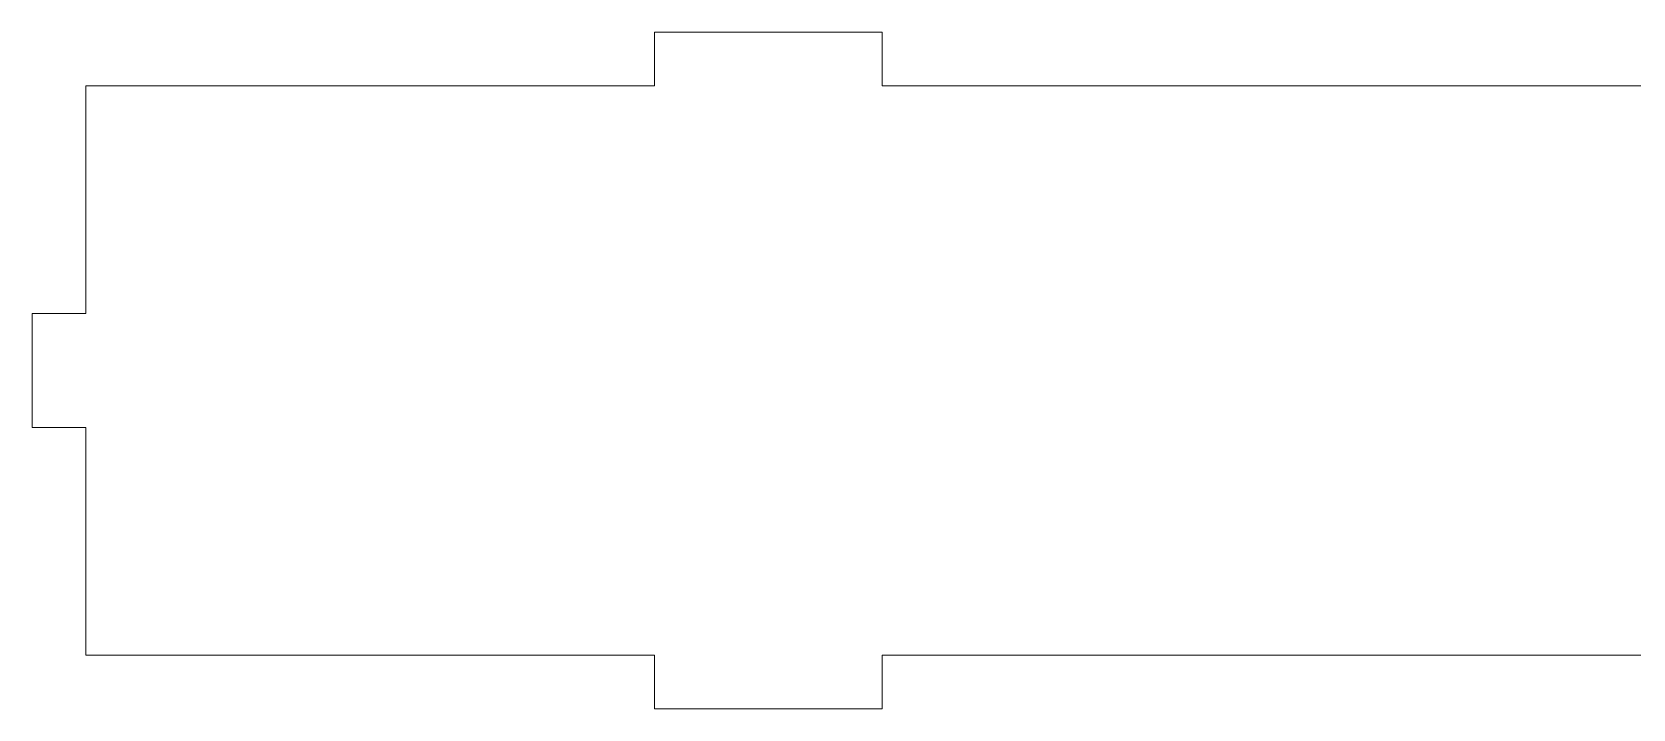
# Model space of a CAD drawing. Header units: millimetres. Extents: x -309 to 309, y -561 to 295.
# Drawn here: x -196.5 to -17.8, y 169.7 to 245.2 of the extents above; entities that cross this region are included whole.
import ezdxf

# ---------------------------------------------------------------- set-up
doc = ezdxf.new("R2010")
doc.units = ezdxf.units.MM
doc.layers.get('0').update_dxf_attribs({"linetype": 'CONTINUOUS', "lineweight": 0})

msp = doc.modelspace()

# ---------------------------------------------------------------- linework, layer by layer
for p, q in [((-127, 239.2), (-127, 245.2)), ((-127, 245.2), (-101.6, 245.2)), ((-101.6, 245.2), (-101.6, 239.2)), ((-190.5, 213.8), (-190.5, 239.2)), ((-190.5, 239.2), (-127, 239.2)), ((-101.6, 239.2), (-12.7, 239.2)), ((-196.5, 201.1), (-196.5, 213.8)), ((-196.5, 213.8), (-190.5, 213.8)), ((-190.5, 201.1), (-196.5, 201.1)), ((-190.5, 175.7), (-190.5, 201.1)), ((-127, 175.7), (-190.5, 175.7)), ((-127, 169.7), (-127, 175.7)), ((-12.7, 175.7), (-101.6, 175.7)), ((-101.6, 175.7), (-101.6, 169.7)), ((-101.6, 169.7), (-127, 169.7))]:
    msp.add_line(p, q)

doc.saveas('drawing.dxf')
